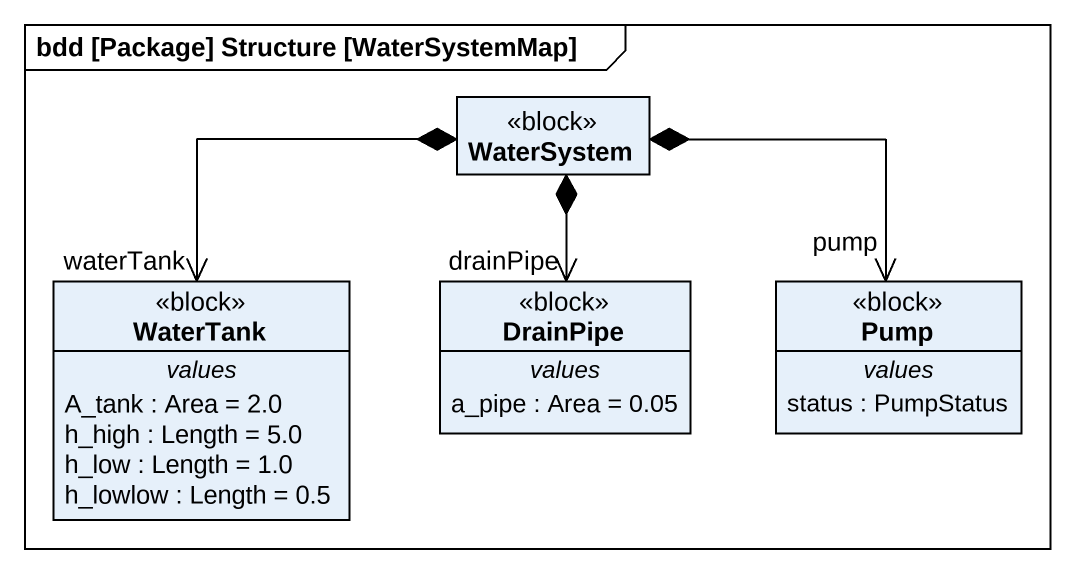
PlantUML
@startuml
mainframe bdd [Package] Structure [WaterSystemMap]
hide circle
hide empty members
class WaterSystem <<block>>
class WaterTank <<block>> {
  -- values --
  A_tank : Area = 2.0
  h_high : Length = 5.0
  h_low : Length = 1.0
  h_lowlow : Length = 0.5
}
class DrainPipe <<block>> {
  -- values --
  a_pipe : Area = 0.05
}
class Pump <<block>> {
  -- values --
  status : PumpStatus
}
WaterSystem *--> "waterTank" WaterTank
WaterSystem *--> "drainPipe" DrainPipe
WaterSystem *--> "pump" Pump
@enduml
